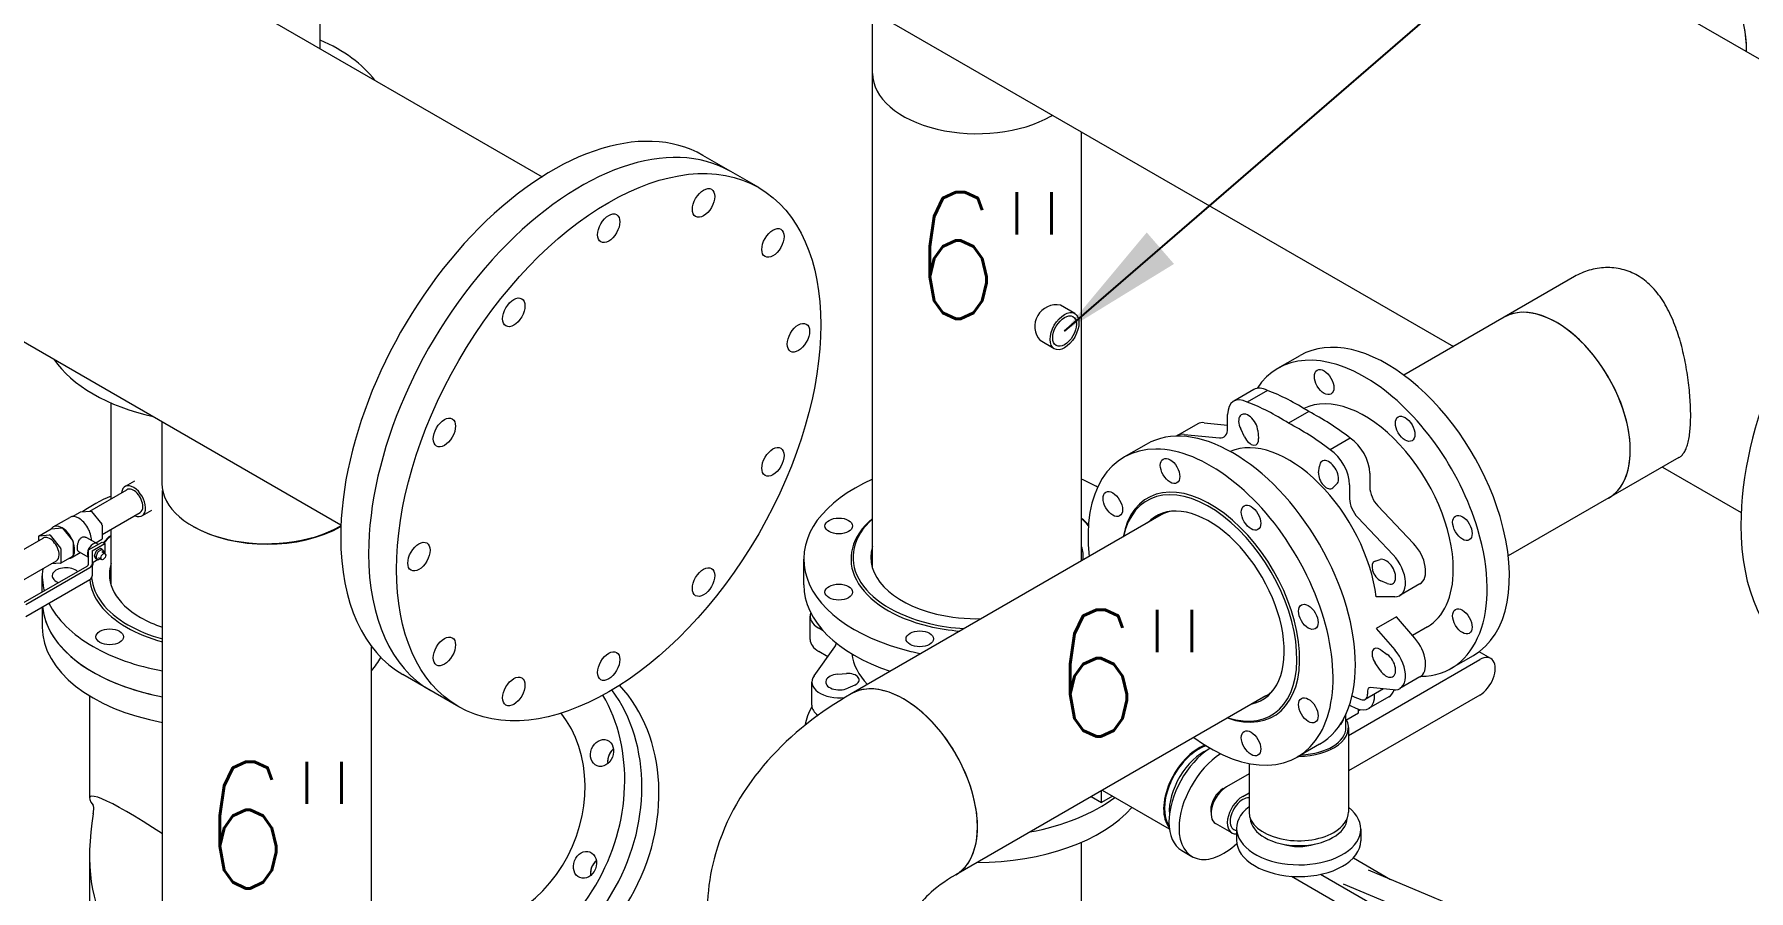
# Model space of a CAD drawing. Header units: millimetres. Extents: x -312439 to 477422, y -331570 to 212570.
# Drawn here: x 343478 to 345168, y 157240 to 158085 of the extents above; entities that cross this region are included whole.
import ezdxf

# ---------------------------------------------------------------- set-up
doc = ezdxf.new("R2010")
doc.units = ezdxf.units.MM
doc.layers.add('ARCONDTEXTO', color=4, linetype='Continuous')
doc.layers.add('TEXTO FORMATO', color=4, linetype='Continuous')
doc.styles.add('ROMAND', font='ROMAND.SHX')
doc.styles.add('ROMANS', font='romans.shx', dxfattribs={"height": 187.5})
doc.dimstyles.new('1-50 (MILIMETRO)', dxfattribs={"dimscale": 0, "dimtxt": 125, "dimasz": 125, "dimexe": 100, "dimexo": 100, "dimgap": 50, "dimtad": 0, "dimdec": 0, "dimzin": 0, "dimdsep": 46, "dimtxsty": 'ROMAND', "dimcen": -390, "dimclrd": 1, "dimclre": 1, "dimclrt": 3, "dimadec": 0, "dimazin": 0, "dimtfac": 1, "dimtdec": 0, "dimtix": 1, "dimtmove": 2, "dimatfit": 2, "dimfxl": 1, "dimtvp": 1, "dimtolj": 1, "dimtzin": 0, "dimarcsym": 0})

msp = doc.modelspace()

# ---------------------------------------------------------------- linework, layer by layer
at = {"color": 5, "linetype": 'Continuous', "lineweight": 0, "extrusion": (4.44089e-16, 0.816497, 0.57735)}
for p, q in [((340744.694, 159811.563), (343978.598, 157944.468)), ((340546.408, 159468.121), (343780.312, 157601.026)), ((342122.373, 159367.387), (344877.088, 157776.952)), ((343377.683, 159100.556), (345359.186, 157956.535)), ((343759.75, 158070.82), (343759.75, 158422.047)), ((344304.433, 157558.121), (344304.433, 158107.574)), ((344510.558, 157565.336), (344510.558, 157988.568)), ((344192.156, 157933.742), (344137.076, 157965.542)), ((344996.509, 157845.9), (344828.202, 157748.727)), ((344704.176, 157755.398), (344726.174, 157768.098)), ((344680.424, 157734.482), (344660.506, 157722.982)), ((344693.752, 157733.649), (344673.833, 157722.149)), ((343553.625, 157626.59), (343553.625, 157721.228)), ((343603.689, 157702.999), (343603.689, 157641.822)), ((344625.043, 157700.518), (344605.124, 157689.018)), ((344631.559, 157701.693), (344654.534, 157699.477)), ((344654.534, 157696.057), (344654.534, 157709.783)), ((344734.61, 157712.686), (344714.691, 157701.186)), ((344574.273, 157680.398), (344552.276, 157667.698)), ((344611.64, 157690.193), (344646.538, 157686.826)), ((344671.262, 157687.66), (344667.411, 157695.582)), ((344684.376, 157693.901), (344685.143, 157686.285)), ((344775.468, 157686.47), (344755.55, 157674.97)), ((345099.571, 157667.39), (344931.264, 157570.218)), ((344744.24, 157652.165), (344745.006, 157658.896)), ((344794.767, 157651.82), (344794.767, 157638.094)), ((345083.212, 157657.946), (345160.9, 157613.093)), ((343532.654, 157614.482), (343569.25, 157635.61)), ((343576.579, 157644.11), (343567.402, 157638.812)), ((343604.425, 157149.771), (343604.425, 157634.723)), ((344761.971, 157640.988), (344758.12, 157637.512)), ((344774.848, 157640.32), (344774.848, 157626.594)), ((343515.542, 157609.14), (343523.298, 157613.618)), ((343523.427, 157613.658), (343533.627, 157614.569)), ((343534.253, 157614.208), (343544.453, 157601.519)), ((343544.765, 157591.352), (343582.293, 157613.018)), ((343593.489, 157615.214), (343584.142, 157609.817)), ((344802.763, 157619.63), (344837.661, 157582.7)), ((343482.595, 157590.118), (343494.719, 157597.118)), ((343494.849, 157597.158), (343505.048, 157598.069)), ((343496.591, 157598.854), (343513.045, 157608.354)), ((343505.674, 157597.708), (343515.874, 157585.019)), ((343544.765, 157600.713), (343544.765, 157587.113)), ((343553.625, 157541.6), (343553.625, 157596.467)), ((344589.107, 157610.686), (344283.51, 157434.25)), ((344782.844, 157608.13), (344817.742, 157571.2)), ((343411.672, 157544.633), (343486.715, 157587.959)), ((343482.412, 157585.474), (343482.412, 157589.713)), ((343482.724, 157590.158), (343492.924, 157591.069)), ((343493.55, 157590.708), (343503.749, 157578.019)), ((343516.186, 157584.213), (343516.186, 157570.613)), ((343529.306, 157588.497), (343539.783, 157582.448)), ((343531.492, 157576.257), (343544.84, 157583.963)), ((343535.105, 157575.393), (343547.395, 157582.488)), ((343538.494, 157583.193), (343544.582, 157586.708)), ((343544.84, 157583.963), (343547.395, 157582.488)), ((343547.395, 157582.488), (343547.395, 157572.856)), ((343425.648, 157522.579), (343499.759, 157565.367)), ((343503.749, 157563.168), (343494.523, 157562.344)), ((343503.879, 157563.208), (343516.003, 157570.208)), ((343504.062, 157577.213), (343504.062, 157563.613)), ((343514.132, 157568.472), (343523.197, 157573.706)), ((343521.374, 157574.758), (343531.492, 157568.917)), ((343531.492, 157562.282), (343531.492, 157576.257)), ((343535.105, 157575.393), (343535.105, 157550.482)), ((343535.105, 157563.593), (343540.327, 157566.608)), ((343537.168, 157570.452), (343538.975, 157575.112)), ((343538.975, 157567.411), (343537.168, 157569.983)), ((343538.842, 157569.486), (343540.65, 157574.145)), ((343540.65, 157566.444), (343538.842, 157569.016)), ((343540.715, 157566.384), (343539.04, 157567.351)), ((343539.328, 157575.55), (343542.944, 157577.638)), ((343541.002, 157574.583), (343544.618, 157576.671)), ((343542.918, 157567.518), (343541.002, 157566.413)), ((343541.095, 157568.571), (343544.27, 157566.738)), ((343544.906, 157576.699), (343543.231, 157577.666)), ((343544.525, 157574.513), (343547.7, 157572.68)), ((343544.97, 157576.64), (343546.778, 157574.068)), ((343546.778, 157573.598), (343546.656, 157573.283)), ((344236.644, 157541.822), (344236.644, 157567.222)), ((344799.908, 157565.134), (344804.843, 157566.731)), ((343466.996, 157523.863), (343530.044, 157560.263)), ((343469.551, 157522.388), (343532.599, 157558.788)), ((343469.551, 157510.588), (343532.599, 157546.988)), ((343485.836, 157534.74), (343485.836, 157550.701)), ((344811.87, 157543.085), (344805.657, 157545.787)), ((344819.332, 157529.928), (344801.116, 157529.843)), ((344844.177, 157542.698), (344824.258, 157531.198)), ((343485.836, 157519.99), (343485.836, 157499.901)), ((344242.882, 157487.794), (344242.882, 157510.794)), ((344255.798, 157496.442), (344251.326, 157499.023)), ((344821.035, 157510.234), (344801.116, 157498.734)), ((344801.116, 157498.734), (344819.332, 157477.615)), ((344839.25, 157489.115), (344821.035, 157510.234)), ((344851.452, 157500.31), (344836.861, 157491.885)), ((343810.55, 157149.771), (343810.55, 157480.664)), ((344246.845, 157452.081), (344267.21, 157480.62)), ((344805.657, 157477.547), (344811.87, 157473.075)), ((344260.252, 157470.87), (344251.326, 157476.023)), ((344773.64, 157393.221), (344903.203, 157468.024)), ((344804.843, 157457.543), (344799.908, 157464.839)), ((344875.028, 157459.474), (344897.025, 157472.174)), ((344913.919, 157469.085), (344902.431, 157475.718)), ((343896.38, 157421.443), (343841.3, 157453.243)), ((344244.605, 157422.85), (344244.605, 157445.85)), ((344270.064, 157453.57), (344278.85, 157454.196)), ((344844.177, 157450.854), (344824.258, 157439.354)), ((343532.376, 157432.233), (343532.376, 157331.371)), ((344286.981, 157442.863), (344280.002, 157439.718)), ((344692.169, 157432.177), (344386.572, 157255.741)), ((344903.203, 157433.024), (344773.64, 157358.221)), ((344808.256, 157439.095), (344790.255, 157428.702)), ((344792.538, 157437.279), (344792.538, 157433.748)), ((344813.475, 157431.136), (344793.557, 157419.636)), ((344817.742, 157438.179), (344795.203, 157440.356)), ((344819.285, 157438.084), (344818.431, 157437.592)), ((344771.191, 157408.306), (344783.469, 157415.395)), ((344771.191, 157400.936), (344771.191, 157414.342)), ((344783.469, 157415.395), (344783.469, 157419.105)), ((344785.488, 157418.572), (344783.469, 157417.406)), ((344773.64, 157400.936), (344773.64, 157317.51)), ((344745.125, 157384.474), (344723.128, 157371.774)), ((344675.661, 157365.385), (344675.661, 157317.51)), ((344675.661, 157355.163), (344653.345, 157342.279)), ((344519.922, 157332.73), (344530.146, 157326.827)), ((344530.146, 157326.827), (344530.146, 157338.633)), ((344541.07, 157333.134), (344530.146, 157326.827)), ((344530.846, 157339.037), (344597.041, 157300.82)), ((344669.376, 157333.024), (344675.661, 157336.653)), ((344658.659, 157296.962), (344642.629, 157306.218)), ((344663.415, 157301.606), (344663.327, 157289.992)), ((344785.886, 157300.677), (344785.798, 157289.064)), ((343532.376, 157274.218), (343532.376, 157055.701)), ((344510.558, 157168.305), (344510.558, 157287.749)), ((344609.259, 157279.626), (344619.272, 157273.742)), ((344778.493, 157272.366), (344815.27, 157251.133)), ((344793.118, 157260.422), (344954.926, 157192.569)), ((344717.364, 157254.149), (344943.234, 157123.742)), ((344943.234, 157142.253), (344746.141, 157256.045)), ((344930.677, 157178.569), (344768.87, 157246.422))]:
    msp.add_line(p, q, dxfattribs=at)
at = {"color": 5, "linetype": 'Continuous', "lineweight": 0, "extrusion": (1.66533e-16, 0.816497, 0.57735)}
for p, q in [((344503.798, 157809.577), (344489.816, 157817.649)), ((344483.651, 157774.681), (344469.691, 157782.74))]:
    msp.add_line(p, q, dxfattribs=at)
at = {"color": 5, "linetype": 'Continuous', "lineweight": 0}
msp.add_arc((344485.682, 157796.772), 21.283, 78.801521, 221.198479, dxfattribs=at)
for centre, major_axis, ratio, start_param, end_param in [((345123.583, 158129.098), (-51.531, 89.255), 0.57735027, 3.47784288, 6.28318531), ((345093.39, 158111.666), (51.531, -89.255), 0.57735027, 0.76549832, 3.14159265), ((345093.39, 158111.666), (51.531, -89.255), 0.57735027, 0.78539816, 3.14159265), ((343656.688, 158000.701), (-170.852, 0), 0.57735027, 3.54839541, 4.06484949), ((345093.39, 158111.666), (51.531, -89.255), 0.57735027, 0.76549832, 0.78539816), ((344407.496, 158046.397), (103.062, 0), 0.57735027, 3.14159265, 5.49778714), ((344407.496, 158046.397), (103.062, 0), 0.57735027, 5.49778714, 5.51768699), ((345369.777, 157721.459), (-147.888, -256.149), 0.57735027, 3.14159265, 5.49778714), ((343989.188, 157709.392), (-147.888, -256.149), 0.57735027, 3.14159265, 5.49778714), ((344016.728, 157693.492), (147.888, 256.149), 0.57735027, 0, 2.35619449), ((344016.728, 157693.492), (-147.888, -256.149), 0.57735027, 3.14159265, 5.49778714), ((344978.7, 157716.612), (-51.531, 89.255), 0.57735027, 3.14159265, 6.28318531), ((344978.7, 157716.612), (51.531, -89.255), 0.57735027, 0.78539816, 3.14159265), ((344811.599, 157620.136), (-85.426, 147.962), 0.57735027, 4.3196899, 6.28318531), ((343656.688, 157799.901), (-170.852, 0), 0.57735027, 0.36760423, 1.2031921), ((344789.602, 157607.436), (85.426, -147.962), 0.57735027, 1.17809725, 3.42556636), ((344694.84, 157709.513), (-14.416, 24.969), 0.57735027, 5.55121247, 6.28318531), ((344724.364, 157506.102), (-130.331, 225.739), 0.57735027, 5.44216767, 5.66464557), ((344674.922, 157698.013), (-14.416, 24.969), 0.57735027, 5.55121247, 7.06858347), ((344704.445, 157494.602), (-130.331, 225.739), 0.57735027, 5.44216767, 5.66464557), ((344789.602, 157607.436), (-61.85, 107.127), 0.57735027, 3.92699082, 6.25018073), ((344659.699, 157532.436), (85.426, -147.962), 0.57735027, 0, 3.14159265), ((344638.597, 157677.041), (-13.555, 23.477), 0.57735027, 5.87376873, 6.28318531), ((344674.922, 157698.013), (-6.736, 11.667), 0.57735027, 4.04975631, 7.73121456), ((344724.937, 157482.771), (130.331, -225.739), 0.57735027, 2.18933607, 2.41181397), ((344744.856, 157494.271), (130.331, -225.739), 0.57735027, 2.18933607, 2.41181397), ((344618.679, 157665.541), (-13.555, 23.477), 0.57735027, 5.87376873, 6.35596808), ((344641.544, 157703.557), (9.186, -15.91), 0.57735027, 5.89239761, 7.06858347), ((344714.691, 157564.186), (-61.85, 107.127), 0.57735027, 4.08161043, 6.21727529), ((344677.407, 157689.649), (5.511, -9.546), 0.57735027, 4.5896219, 7.19134897), ((344774.379, 157663.591), (14.416, -24.969), 0.57735027, 0.78539816, 2.30276916), ((344637.702, 157519.736), (-85.426, 147.962), 0.57735027, 2.21833582, 7.20644214), ((344754.461, 157652.091), (6.736, -11.667), 0.57735027, 0.1227655, 3.80422374), ((344754.461, 157652.091), (14.416, -24.969), 0.57735027, 0.78539816, 2.30276916), ((344978.7, 157716.612), (51.531, -89.255), 0.57735027, 0, 0.78539816), ((344637.702, 157519.736), (-62.156, 107.657), 0.57735027, 2.54822804, 6.87654992), ((344751.975, 157646.597), (-5.511, 9.546), 0.57735027, 0.66263109, 3.26435815), ((343656.688, 157550.701), (-170.852, 0), 0.57735027, 5.35992847, 5.58864464), ((343575.772, 157624.314), (-8.37, 14.497), 0.57735027, 2.46416131, 6.96061665), ((343575.772, 157624.314), (6.522, -11.296), 0.57735027, 0.78539816, 3.14159265), ((343706.751, 157641.822), (103.062, 0), 0.57735027, 3.14159265, 5.49778714), ((344407.496, 157567.222), (-170.852, 0), 0.57735027, 5.35992847, 7.46128255), ((344407.496, 157567.222), (-170.852, 0), 0.57735027, 3.94321226, 4.06484949), ((344636.316, 157518.936), (61.176, -105.96), 0.57735027, 5.71400373, 9.99395953), ((344807.757, 157630.594), (9.186, -15.91), 0.57735027, 3.92699082, 5.10317667), ((343523.74, 157612.852), (-0.442, 0.766), 0.57735027, 6.02138592, 6.28318531), ((343533.94, 157613.763), (-0.442, 0.766), 0.57735027, 4.97418837, 6.02138592), ((343575.772, 157624.314), (6.522, -11.296), 0.57735027, 0, 0.78539816), ((344636.316, 157518.936), (52.358, -90.686), 0.57735027, 6.10524599, 9.60271728), ((344640.638, 157521.432), (-51.531, 89.255), 0.57735027, 6.13173831, 6.28318531), ((344659.699, 157532.436), (52.358, -90.686), 0.57735027, 3.3667881, 3.36858898), ((344787.839, 157619.094), (9.186, -15.91), 0.57735027, 3.92699082, 5.10317667), ((343505.361, 157583.663), (8.77, -15.191), 0.57735027, 2.35619449, 3.3966675), ((343495.161, 157596.352), (-0.442, 0.766), 0.57735027, 6.02138592, 6.28318531), ((343505.361, 157597.263), (-0.442, 0.766), 0.57735027, 4.97418837, 6.02138592), ((343505.361, 157583.663), (8.77, -15.191), 0.57735027, 6.02811046, 8.6393798), ((343521.816, 157593.163), (8.77, -15.191), 0.57735027, 2.35619449, 3.14159265), ((343521.816, 157593.163), (8.77, -15.191), 0.57735027, 0.76159837, 2.35619449), ((343544.14, 157601.074), (0.442, -0.766), 0.57735027, 0.78539816, 1.83259571), ((343707.487, 157641.397), (-103.062, 0), 0.57735027, 0.78034764, 0.78539816), ((343707.487, 157641.397), (-103.062, 0), 0.57735027, 0.78539816, 2.35451448), ((343706.751, 157641.822), (103.062, 0), 0.57735027, 5.49778714, 5.50670563), ((344407.496, 157567.222), (-124.312, 0), 0.57735027, 5.68982069, 7.46128255), ((344407.496, 157568.822), (122.352, 0), 0.57735027, 2.57241108, 4.3196899), ((344407.496, 157567.222), (-124.312, 0), 0.57735027, 3.62935666, 3.73495727), ((344407.496, 157568.822), (122.352, 0), 0.57735027, 0.45775652, 0.56918157), ((344789.602, 157607.436), (85.426, -147.962), 0.57735027, 5.9753277, 7.46128255), ((344811.599, 157620.136), (-85.426, 147.962), 0.57735027, 3.14159265, 4.3196899), ((345369.777, 157721.459), (-147.888, -256.149), 0.57735027, 5.49778714, 6.28318531), ((343483.037, 157589.352), (-0.442, 0.766), 0.57735027, 6.02138592, 7.06858347), ((343493.237, 157576.663), (6.522, -11.296), 0.57735027, 0.78539816, 3.14159265), ((343493.237, 157590.263), (-0.442, 0.766), 0.57735027, 4.97418837, 6.02138592), ((343515.561, 157584.574), (0.442, -0.766), 0.57735027, 0.78539816, 1.83259571), ((343535.817, 157575.579), (3.966, 6.869), 0.57735027, 6.010118, 9.32961481), ((343544.14, 157587.474), (0.442, -0.766), 0.57735027, 0, 0.78539816), ((343656.688, 157550.701), (-124.312, 0), 0.57735027, 5.68982069, 5.81141236), ((343656.688, 157552.301), (122.352, 0), 0.57735027, 2.57241108, 2.69193258), ((343989.188, 157709.392), (-147.888, -256.149), 0.57735027, 5.49778714, 6.28318531), ((344407.496, 157568.822), (104.716, 0), 0.57735027, 2.96365333, 4.3196899), ((344407.496, 157568.822), (104.716, 0), 0.57735027, 6.24038067, 6.46112463), ((344830.622, 157566.175), (13.555, -23.477), 0.57735027, 0, 1.98021291), ((343493.237, 157576.663), (6.522, -11.296), 0.57735027, 0, 0.78539816), ((343503.437, 157577.574), (0.442, -0.766), 0.57735027, 0.78539816, 1.83259571), ((343503.437, 157563.974), (0.442, -0.766), 0.57735027, 6.02138592, 7.06858347), ((343515.561, 157570.974), (0.442, -0.766), 0.57735027, 0, 0.78539816), ((343526.547, 157562.282), (4.945, 0), 0.57735027, 5.49778714, 6.28318531), ((343526.547, 157562.282), (8.558, 0), 0.57735027, 5.49778714, 6.28318531), ((343656.688, 157552.301), (122.352, 0), 0.57735027, 2.97307599, 3.02936603), ((343537.52, 157570.421), (0.288, 0.498), 0.57735027, 1.83259571, 2.87979327), ((343539.194, 157569.454), (-0.288, -0.498), 0.57735027, 4.97418837, 6.02138592), ((343539.328, 157575.08), (0.288, 0.498), 0.57735027, 0.78539816, 1.83259571), ((343539.328, 157567.849), (-0.288, -0.498), 0.57735027, 6.02138592, 6.28318531), ((343541.002, 157574.114), (-0.288, -0.498), 0.57735027, 3.92699082, 4.97418837), ((343541.002, 157566.882), (-0.288, -0.498), 0.57735027, 6.02138592, 7.06858347), ((343542.944, 157577.168), (0.288, 0.498), 0.57735027, 0, 0.78539816), ((343544.618, 157576.201), (0.288, 0.498), 0.57735027, 6.02138592, 7.06858347), ((343546.426, 157573.629), (0.288, 0.498), 0.57735027, 4.97418837, 6.02138592), ((343656.688, 157552.301), (104.716, 0), 0.57735027, 2.96365333, 3.92699082), ((344016.728, 157693.492), (147.888, 256.149), 0.57735027, 2.35619449, 3.14159265), ((344016.728, 157693.492), (-147.888, -256.149), 0.57735027, 5.49778714, 6.28318531), ((344804.703, 157555.27), (-5.511, 9.546), 0.57735027, 6.16041823, 8.76214529), ((344810.704, 157554.675), (6.736, -11.667), 0.57735027, 5.62055264, 9.30201088), ((344810.704, 157554.675), (13.555, -23.477), 0.57735027, 5.96467801, 8.26339821), ((343656.688, 157550.701), (-170.852, 0), 0.57735027, 6.21351999, 6.43419269), ((343509.106, 157550.701), (-13.595, 0), 0.57735027, 3.69736195, 7.06858347), ((343509.106, 157550.701), (-13.595, 0), 0.57735027, 0.78539816, 1.01502703), ((343656.688, 157550.701), (-124.312, 0), 0.57735027, 0.05218657, 0.78539816), ((343526.547, 157550.482), (8.558, 0), 0.57735027, 5.49778714, 6.28318531), ((343656.688, 157552.301), (122.352, 0), 0.57735027, 3.1932321, 3.92699082), ((344789.602, 157607.436), (-61.85, 107.127), 0.57735027, 3.14159265, 3.92699082), ((344407.496, 157541.822), (170.852, 0), 0.57735027, 3.14159265, 4.18792996), ((343656.688, 157525.301), (170.852, 0), 0.57735027, 3.19408652, 4.40151209), ((343656.688, 157525.301), (170.852, 0), 0.57735027, 3.19408652, 3.92699082), ((343656.688, 157550.701), (-170.852, 0), 0.57735027, 0.27680132, 0.78539816), ((344271.714, 157510.794), (-28.832, 0), 0.57735027, 6.07800001, 7.06858347), ((344407.496, 157568.822), (104.716, 0), 0.57735027, 4.3196899, 4.75519362), ((343656.688, 157499.901), (170.852, 0), 0.57735027, 3.14159265, 4.40151209), ((343656.688, 157550.701), (-124.312, 0), 0.57735027, 0.78539816, 1.13689327), ((343656.688, 157552.301), (122.352, 0), 0.57735027, 3.92699082, 4.27105198), ((343656.688, 157552.301), (104.716, 0), 0.57735027, 3.92699082, 4.18984115), ((344407.496, 157567.222), (-124.312, 0), 0.57735027, 1.17809725, 1.4349392), ((344407.496, 157568.822), (122.352, 0), 0.57735027, 4.3196899, 4.60921871), ((343656.688, 157550.701), (-170.852, 0), 0.57735027, 0.78539816, 1.25991943), ((344271.714, 157487.794), (-28.832, 0), 0.57735027, 0, 0.78539816), ((344250.223, 157484.66), (18.371, 0), 0.57735027, 5.89239761, 6.25776112), ((344804.703, 157469.166), (-5.511, 9.546), 0.57735027, 5.37502007, 7.97674713), ((344810.704, 157462.831), (13.555, -23.477), 0.57735027, 5.87376873, 8.17248894), ((344830.622, 157474.331), (13.555, -23.477), 0.57735027, 0, 1.88930363), ((343656.688, 157499.901), (170.852, 0), 0.57735027, 5.83344033, 5.9768949), ((344407.496, 157478.322), (-123.699, 0), 0.57735027, 0.06591002, 0.50952947), ((344407.496, 157567.222), (-170.852, 0), 0.57735027, 1.17809725, 1.24107131), ((344810.704, 157462.831), (6.736, -11.667), 0.57735027, 4.83515448, 8.51661272), ((344903.203, 157450.524), (-10.717, -18.562), 0.57735027, 0.78539816, 3.92699082), ((343656.688, 157525.301), (170.852, 0), 0.57735027, 3.92699082, 4.40151209), ((344271.714, 157445.85), (-27.109, 0), 0.57735027, 5.87376873, 8.05741227), ((344271.714, 157445.85), (-13.472, 0), 0.57735027, 4.83515448, 8.51661272), ((344280.2, 157447.88), (11.023, 0), 0.57735027, 5.37502007, 7.97674713), ((344335.041, 157344.995), (-51.531, 89.255), 0.57735027, 3.14159265, 6.28318531), ((344335.041, 157344.995), (51.531, -89.255), 0.57735027, 0.78539816, 3.14159265), ((343916.518, 157325.758), (62.293, 159.091), 0.81338956, 3.32106125, 5.71707336), ((343933.369, 157319.16), (-62.293, -159.091), 0.81338956, 0.05542434, 2.67124369), ((343933.369, 157319.16), (62.293, 159.091), 0.81338956, 3.19701699, 5.81283634), ((343950.219, 157312.562), (-62.293, -159.091), 0.81338956, 0, 2.77219261), ((344640.638, 157521.432), (-51.531, 89.255), 0.57735027, 3.14159265, 3.29303965), ((344659.699, 157532.436), (52.358, -90.686), 0.57735027, 6.05618898, 6.05798986), ((344724.124, 157880.721), (258.69, -448.065), 0.57735027, 5.64334186, 5.66733909), ((344779.154, 157444.583), (14.403, -24.947), 0.57735027, 5.55071488, 7.11962523), ((344784.743, 157438.248), (5.511, -9.546), 0.57735027, 5.64114462, 7.06858347), ((344796.868, 157434.779), (-3.062, 5.303), 0.57735027, 5.89239761, 7.06858347), ((344799.072, 157456.083), (14.403, -24.947), 0.57735027, 0, 0.49620014), ((343916.518, 157325.758), (45.325, 115.754), 0.81338956, 3.14159265, 5.84766826), ((344407.496, 157391.822), (170.852, 0), 0.57735027, 2.83373505, 3.02744157), ((344271.714, 157422.85), (-27.109, 0), 0.57735027, 0, 0.68354892), ((344749.709, 157427.583), (14.403, -24.947), 0.57735027, 0.05927752, 0.57013114), ((344739.373, 157866.436), (260.258, -450.781), 0.57735027, 5.59367991, 5.60902609), ((344724.651, 157400.936), (-48.99, 0), 0.57735027, 1.57074403, 3.41777188), ((344724.651, 157400.936), (-46.54, 0), 0.57735027, 1.62486029, 3.14159265), ((344054.591, 157369.214), (-4.957, -12.659), 0.81338956, 4.09998447, 5.32479349), ((344054.591, 157369.214), (4.957, 12.659), 0.81338956, 0.95839181, 1.44815805), ((344626.104, 157340.609), (-24.495, -42.426), 0.57735027, 3.74852723, 6.06401097), ((344626.104, 157340.609), (23.921, 41.432), 0.57735027, 0.78539816, 2.87356516), ((344630.84, 157337.874), (-23.921, -41.432), 0.57735027, 3.80599304, 5.57222219), ((344640.279, 157332.425), (-31.02, -52.799), 0.58236072, 4.00243154, 5.50218352), ((344626.104, 157340.609), (23.921, 41.432), 0.57735027, 0.57301309, 0.78539816), ((344054.591, 157369.214), (4.957, 12.659), 0.81338956, 1.44815805, 2.18320084), ((344650.292, 157326.542), (-31.02, -52.799), 0.58236072, 3.99160876, 5.50218352), ((343656.688, 157240.886), (-123.988, 91.599), 0.09789593, 5.2184896, 6.59850224), ((344653.345, 157324.779), (-10.717, -18.562), 0.57735027, 3.92699082, 6.28318531), ((344407.496, 157391.822), (170.852, 0), 0.57735027, 5.02192791, 5.63029976), ((344650.292, 157326.542), (-8.773, -15.195), 0.57735027, 3.92699082, 5.49778714), ((344669.376, 157315.524), (10.717, 18.562), 0.57735027, 0.78539816, 3.51970644), ((344669.376, 157315.524), (-8.773, -15.195), 0.57735027, 3.39578922, 5.49778714), ((343656.688, 157364.703), (-83.802, -180.843), 0.50772236, 5.20905397, 6.02899847), ((344407.496, 157366.422), (-170.852, 0), 0.57735027, 1.57039166, 2.67581256), ((344650.292, 157326.542), (-8.773, -15.195), 0.57735027, 5.49778714, 5.72091355), ((344724.651, 157301.142), (-61.235, 0.464), 0.58236072, 5.6441249, 10.07266912), ((344669.376, 157315.524), (-8.773, -15.195), 0.57735027, 5.49778714, 6.56597238), ((344724.651, 157317.51), (-48.99, 0), 0.57735027, 0, 2.35619449), ((344724.651, 157312.041), (47.842, 0), 0.57735027, 3.16527284, 6.25950512), ((344724.651, 157317.51), (-48.99, 0), 0.57735027, 2.35619449, 3.14159265), ((344335.041, 157344.995), (51.531, -89.255), 0.57735027, 0, 0.78539816), ((344640.279, 157332.425), (-31.02, -52.799), 0.58236072, 5.50218352, 6.28318531), ((344650.292, 157326.542), (-31.02, -52.799), 0.58236072, 5.50218352, 7.38257591), ((344724.562, 157289.528), (-61.235, 0.464), 0.58236072, 0, 3.14159265), ((344724.651, 157301.142), (-30.619, 0), 0.57735027, 1.03653955, 2.1050531), ((344037.725, 157258.91), (-4.957, -12.659), 0.81338956, 4.09998447, 5.32479349), ((344037.725, 157258.91), (4.957, 12.659), 0.81338956, 1.44815805, 2.18320084), ((344037.725, 157258.91), (4.957, 12.659), 0.81338956, 0.95839181, 1.44815805)]:
    msp.add_ellipse(centre, major_axis=major_axis, ratio=ratio, start_param=start_param, end_param=end_param, dxfattribs=at)
for centre, major_axis, ratio in [((344044.268, 157677.592), (147.888, 256.149), 0.57735027), ((344137.798, 157918.654), (7.777, 13.47), 0.57735027), ((344044.268, 157893.592), (7.777, 13.47), 0.57735027), ((344206.268, 157879.123), (7.777, 13.47), 0.57735027), ((343950.737, 157810.654), (7.777, 13.47), 0.57735027), ((344231.329, 157785.592), (7.777, 13.47), 0.57735027), ((344493.724, 157792.129), (-10.074, -17.448), 0.57735027), ((344493.724, 157792.129), (-8.236, -14.266), 0.57735027), ((344749.667, 157741.82), (6.797, -11.773), 0.57735027), ((343882.268, 157692.061), (7.777, 13.47), 0.57735027), ((344829.538, 157695.707), (6.797, -11.773), 0.57735027), ((344206.268, 157663.123), (7.777, 13.47), 0.57735027), ((344597.766, 157654.12), (-6.797, 11.773), 0.57735027), ((344541.289, 157621.513), (-6.797, 11.773), 0.57735027), ((344677.637, 157608.007), (-6.797, 11.773), 0.57735027), ((344271.148, 157599.829), (-13.595, 0), 0.57735027), ((344886.015, 157597.886), (6.797, -11.773), 0.57735027), ((343857.206, 157569.592), (7.777, 13.47), 0.57735027), ((343545.985, 157569.709), (-1.715, -2.971), 0.57735027), ((344137.798, 157544.531), (7.777, 13.47), 0.57735027), ((344271.148, 157534.615), (-13.595, 0), 0.57735027), ((344734.114, 157510.186), (-6.797, 11.773), 0.57735027), ((344886.015, 157505.659), (6.797, -11.773), 0.57735027), ((343552.332, 157490.451), (-13.595, 0), 0.57735027), ((344351.019, 157488.502), (-13.595, 0), 0.57735027), ((343882.268, 157476.061), (7.777, 13.47), 0.57735027), ((344044.268, 157461.592), (7.777, 13.47), 0.57735027), ((343950.737, 157436.531), (7.777, 13.47), 0.57735027), ((344734.114, 157417.959), (-6.797, 11.773), 0.57735027), ((344677.637, 157385.352), (-6.797, 11.773), 0.57735027), ((344037.741, 157375.812), (4.957, 12.659), 0.81338956), ((344020.874, 157265.508), (4.957, 12.659), 0.81338956)]:
    msp.add_ellipse(centre, major_axis=major_axis, ratio=ratio, dxfattribs=at)
for points, knots in [([(345099.571, 157667.39), (345100.533, 157667.946), (345101.443, 157668.642), (345103.147, 157670.339), (345103.94, 157671.339), (345105.403, 157673.654), (345106.072, 157674.97), (345107.283, 157677.914), (345107.825, 157679.543), (345108.782, 157683.102), (345109.198, 157685.033), (345109.904, 157689.173), (345110.195, 157691.383), (345110.655, 157696.04), (345110.825, 157698.489), (345111.049, 157703.573), (345111.103, 157706.208), (345111.103, 157711.601), (345111.049, 157714.434), (345110.825, 157720.332), (345110.655, 157723.396), (345110.195, 157729.703), (345109.904, 157732.947), (345109.198, 157739.553), (345108.782, 157742.916), (345107.825, 157749.698), (345107.283, 157753.12), (345106.072, 157759.961), (345105.403, 157763.38), (345103.94, 157770.148), (345103.147, 157773.498), (345101.443, 157780.064), (345100.533, 157783.279), (345098.606, 157789.524), (345097.554, 157792.666), (345095.267, 157798.904), (345094.031, 157801.999), (345091.367, 157808.07), (345089.938, 157811.046), (345086.883, 157816.812), (345085.257, 157819.601), (345081.81, 157824.933), (345079.986, 157827.477), (345076.153, 157832.269), (345074.142, 157834.517), (345069.956, 157838.672), (345067.78, 157840.58), (345063.301, 157844.03), (345060.997, 157845.571), (345056.311, 157848.276), (345053.869, 157849.475), (345048.826, 157851.523), (345046.226, 157852.372), (345040.92, 157853.698), (345038.213, 157854.174), (345032.752, 157854.748), (345029.999, 157854.846), (345024.507, 157854.676), (345021.766, 157854.407), (345016.358, 157853.528), (345013.691, 157852.917), (345008.49, 157851.386), (345005.957, 157850.467), (345001.079, 157848.366), (344998.734, 157847.185), (344996.509, 157845.9)], [64.92084542, 64.92084542, 64.92084542, 64.92084542, 73.00951141, 73.00951141, 81.09817741, 81.09817741, 89.1868434, 89.1868434, 97.2755094, 97.2755094, 105.36417539, 105.36417539, 113.45284139, 113.45284139, 121.54150739, 121.54150739, 129.63017338, 129.63017338, 137.71883938, 137.71883938, 145.80750537, 145.80750537, 153.89617137, 153.89617137, 161.98483736, 161.98483736, 170.07350336, 170.07350336, 178.16216935, 178.16216935, 186.25083535, 186.25083535, 194.33950134, 194.33950134, 202.45460702, 202.45460702, 210.5697127, 210.5697127, 218.68481838, 218.68481838, 226.79992405, 226.79992405, 234.91502973, 234.91502973, 243.03013541, 243.03013541, 251.14524108, 251.14524108, 259.26034676, 259.26034676, 267.37545244, 267.37545244, 275.49055812, 275.49055812, 283.60566379, 283.60566379, 291.72076947, 291.72076947, 299.83587515, 299.83587515, 307.95098082, 307.95098082, 316.0660865, 316.0660865, 324.18119218, 324.18119218, 324.18119218, 324.18119218]), ([(343521.374, 157574.758), (343521.211, 157574.853), (343521.065, 157574.991), (343520.814, 157575.364), (343520.709, 157575.598), (343520.543, 157576.158), (343520.482, 157576.483), (343520.402, 157577.205), (343520.383, 157577.601), (343520.383, 157578.427), (343520.402, 157578.881), (343520.482, 157579.843), (343520.543, 157580.352), (343520.709, 157581.384), (343520.814, 157581.91), (343521.065, 157582.94), (343521.211, 157583.444), (343521.538, 157584.392), (343521.729, 157584.871), (343522.17, 157585.79), (343522.421, 157586.231), (343522.978, 157587.037), (343523.285, 157587.403), (343523.942, 157588.032), (343524.293, 157588.296), (343524.651, 157588.502)], [24.797623, 24.797623, 24.797623, 24.797623, 26.0362137, 26.0362137, 27.2748044, 27.2748044, 28.5133951, 28.5133951, 29.7519858, 29.7519858, 30.99057651, 30.99057651, 32.22916721, 32.22916721, 33.46775791, 33.46775791, 34.70634861, 34.70634861, 35.94709006, 35.94709006, 37.18783151, 37.18783151, 38.42857296, 38.42857296, 39.66931441, 39.66931441, 39.66931441, 39.66931441]), ([(343524.651, 157588.502), (343525.009, 157588.709), (343525.395, 157588.871), (343526.196, 157589.084), (343526.61, 157589.135), (343527.431, 157589.124), (343527.839, 157589.063), (343528.612, 157588.845), (343528.977, 157588.687), (343529.306, 157588.497)], [0, 0, 0, 0, 1.24074145, 1.24074145, 2.4814829, 2.4814829, 3.72222435, 3.72222435, 4.9629658, 4.9629658, 4.9629658, 4.9629658]), ([(344283.51, 157434.25), (344252.521, 157416.358), (344224.366, 157394.588), (344177.967, 157342.012), (344159.511, 157311.033), (344141.842, 157249.392), (344139.504, 157220.411), (344146.584, 157165.441), (344155.399, 157139.591), (344182.451, 157089.629), (344201.768, 157066.334), (344241.992, 157029.931), (344262.053, 157015.679), (344283.51, 157003.291)], [3.14159265, 3.14159265, 3.14159265, 3.14159265, 3.45575192, 3.45575192, 3.76298743, 3.76298743, 4.00120974, 4.00120974, 4.22996777, 4.22996777, 4.4948589, 4.4948589, 4.71238898, 4.71238898, 4.71238898, 4.71238898]), ([(343536.032, 157315.939), (343536.077, 157316.211), (343536.121, 157316.489), (343536.241, 157317.293), (343536.311, 157317.826), (343536.424, 157318.87), (343536.469, 157319.382), (343536.527, 157320.349), (343536.541, 157320.805), (343536.541, 157321.631), (343536.527, 157322.024), (343536.469, 157322.736), (343536.424, 157323.054), (343536.311, 157323.592), (343536.241, 157323.812), (343536.121, 157324.069), (343536.077, 157324.144), (343536.032, 157324.205)], [17.89795356, 17.89795356, 17.89795356, 17.89795356, 18.55921682, 18.55921682, 19.79774199, 19.79774199, 21.03626716, 21.03626716, 22.27479234, 22.27479234, 23.51331751, 23.51331751, 24.75184268, 24.75184268, 25.99036785, 25.99036785, 26.65163111, 26.65163111, 26.65163111, 26.65163111]), ([(344386.572, 157255.741), (344374.93, 157249.019), (344365.972, 157242.119), (344353.797, 157230.346), (344350.547, 157225.538), (344347.1, 157218.973), (344347.544, 157218.783), (344347.545, 157218.756), (344347.192, 157217.916), (344352.194, 157209.476), (344357.441, 157202.797), (344372.111, 157190.913), (344378.744, 157186.319), (344386.572, 157181.8)], [3.14159265, 3.14159265, 3.14159265, 3.14159265, 3.38871915, 3.38871915, 3.6326064, 3.6326064, 3.94253176, 3.94253176, 4.25669102, 4.25669102, 4.54621852, 4.54621852, 4.71238898, 4.71238898, 4.71238898, 4.71238898])]:
    msp.add_open_spline(points, degree=3, knots=knots, dxfattribs=at)

# ---------------------------------------------------------------- texts
at = {"layer": 'ARCONDTEXTO', "linetype": 'Continuous', "lineweight": -3, "style": 'ROMANS', "width": 0.8}
for p in [(344343.862, 157804.176), (344482.237, 157392.103), (343643.695, 157242.242)]:
    msp.add_text('6"', height=125, dxfattribs=at).set_placement(p)

# ---------------------------------------------------------------- leaders
at = {"layer": 'TEXTO FORMATO'}
msp.add_leader([(344493.724, 157792.129), (344970.695, 158205.073), (344970.695, 158295.739)], dimstyle='1-50 (MILIMETRO)', override={"dimscale": 1}, dxfattribs=at)

doc.saveas('drawing.dxf')
